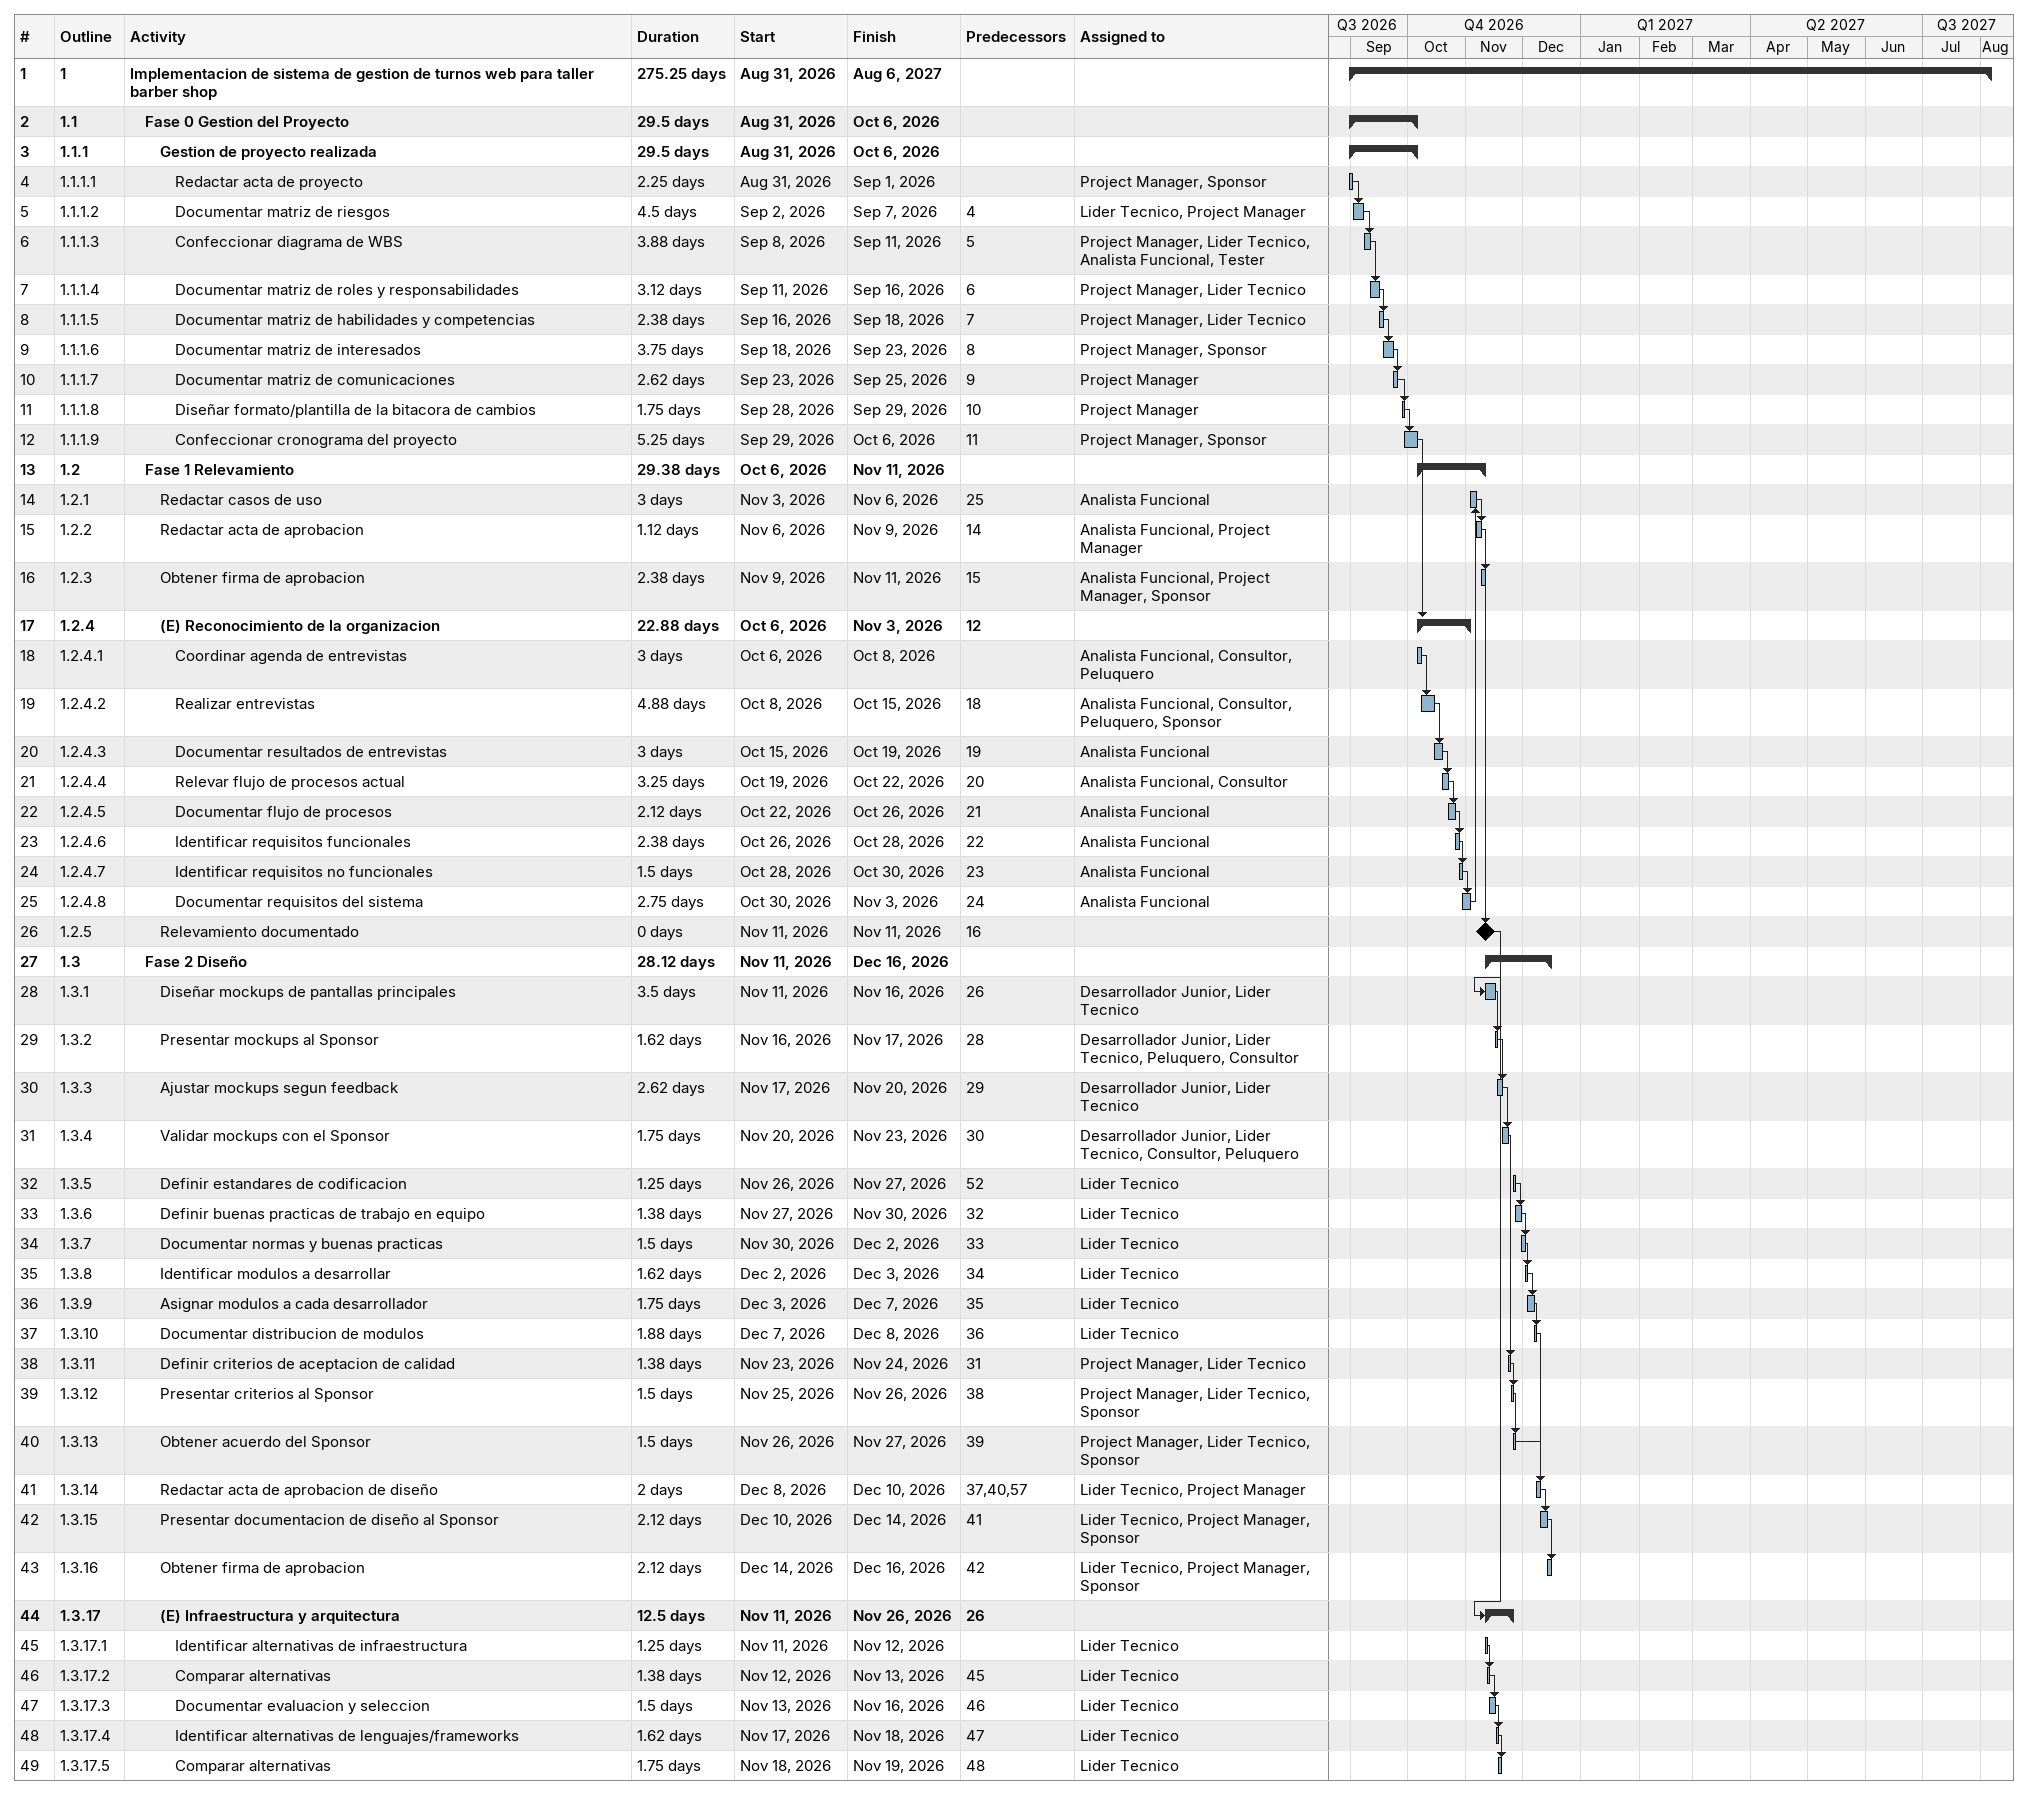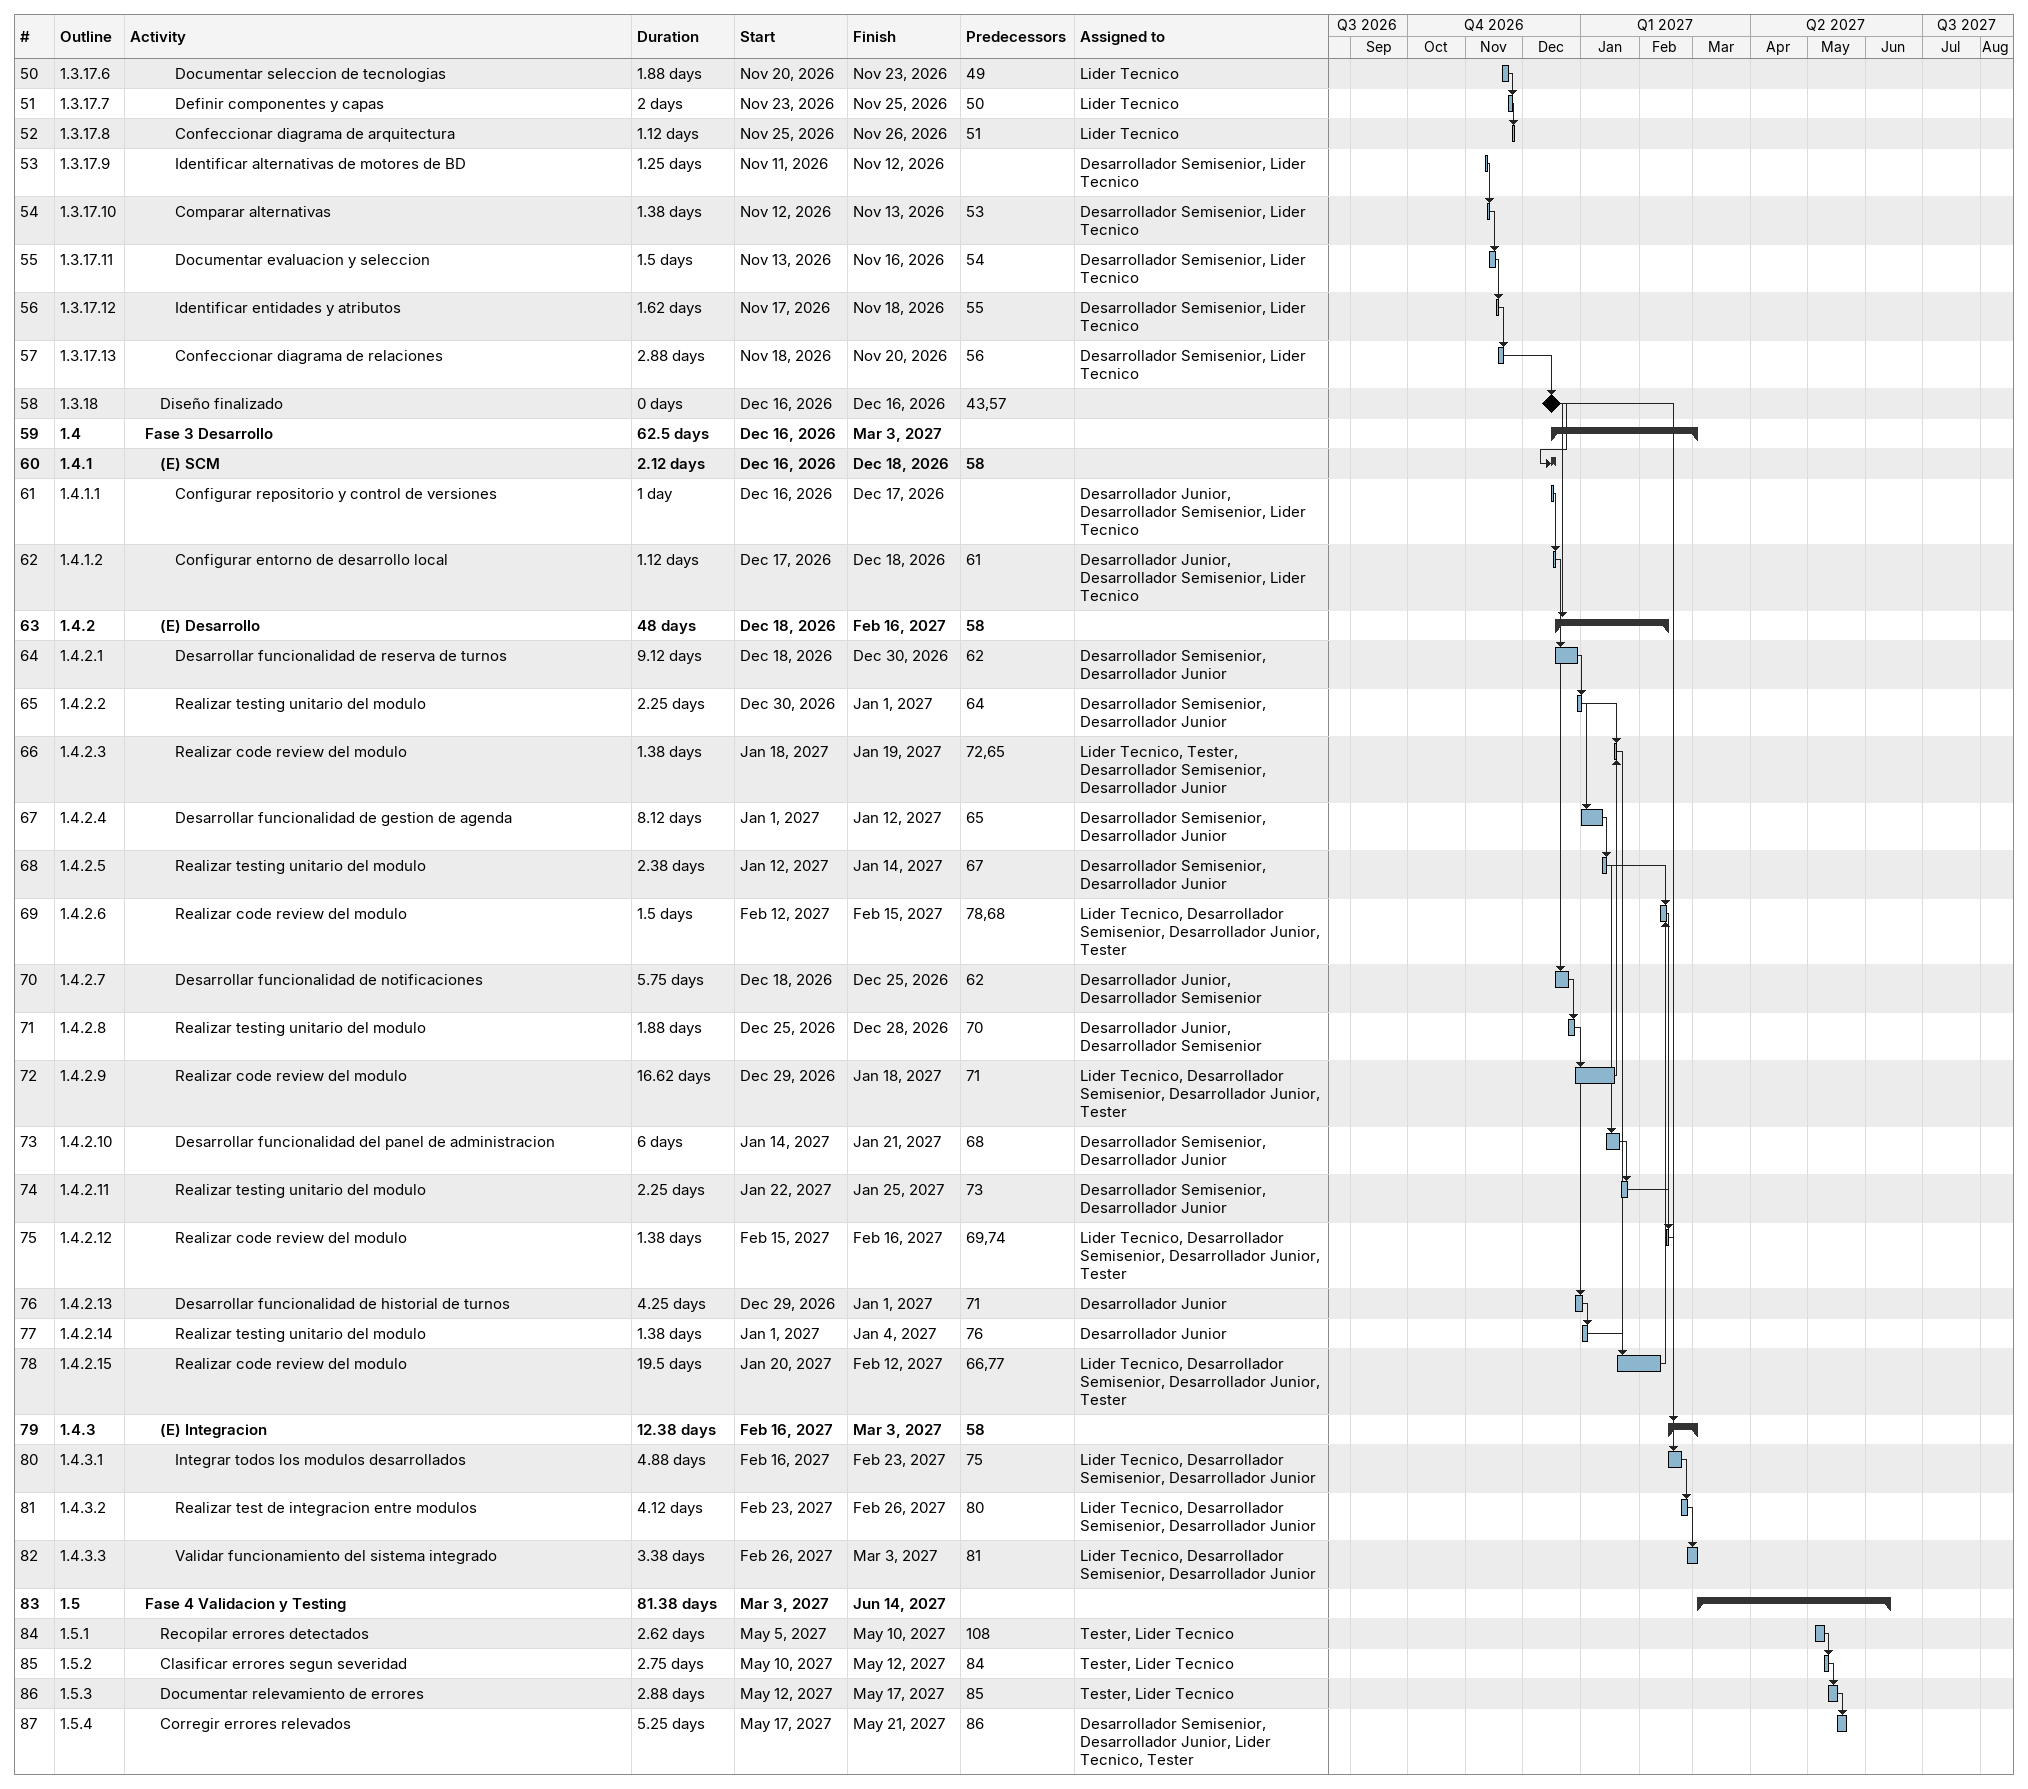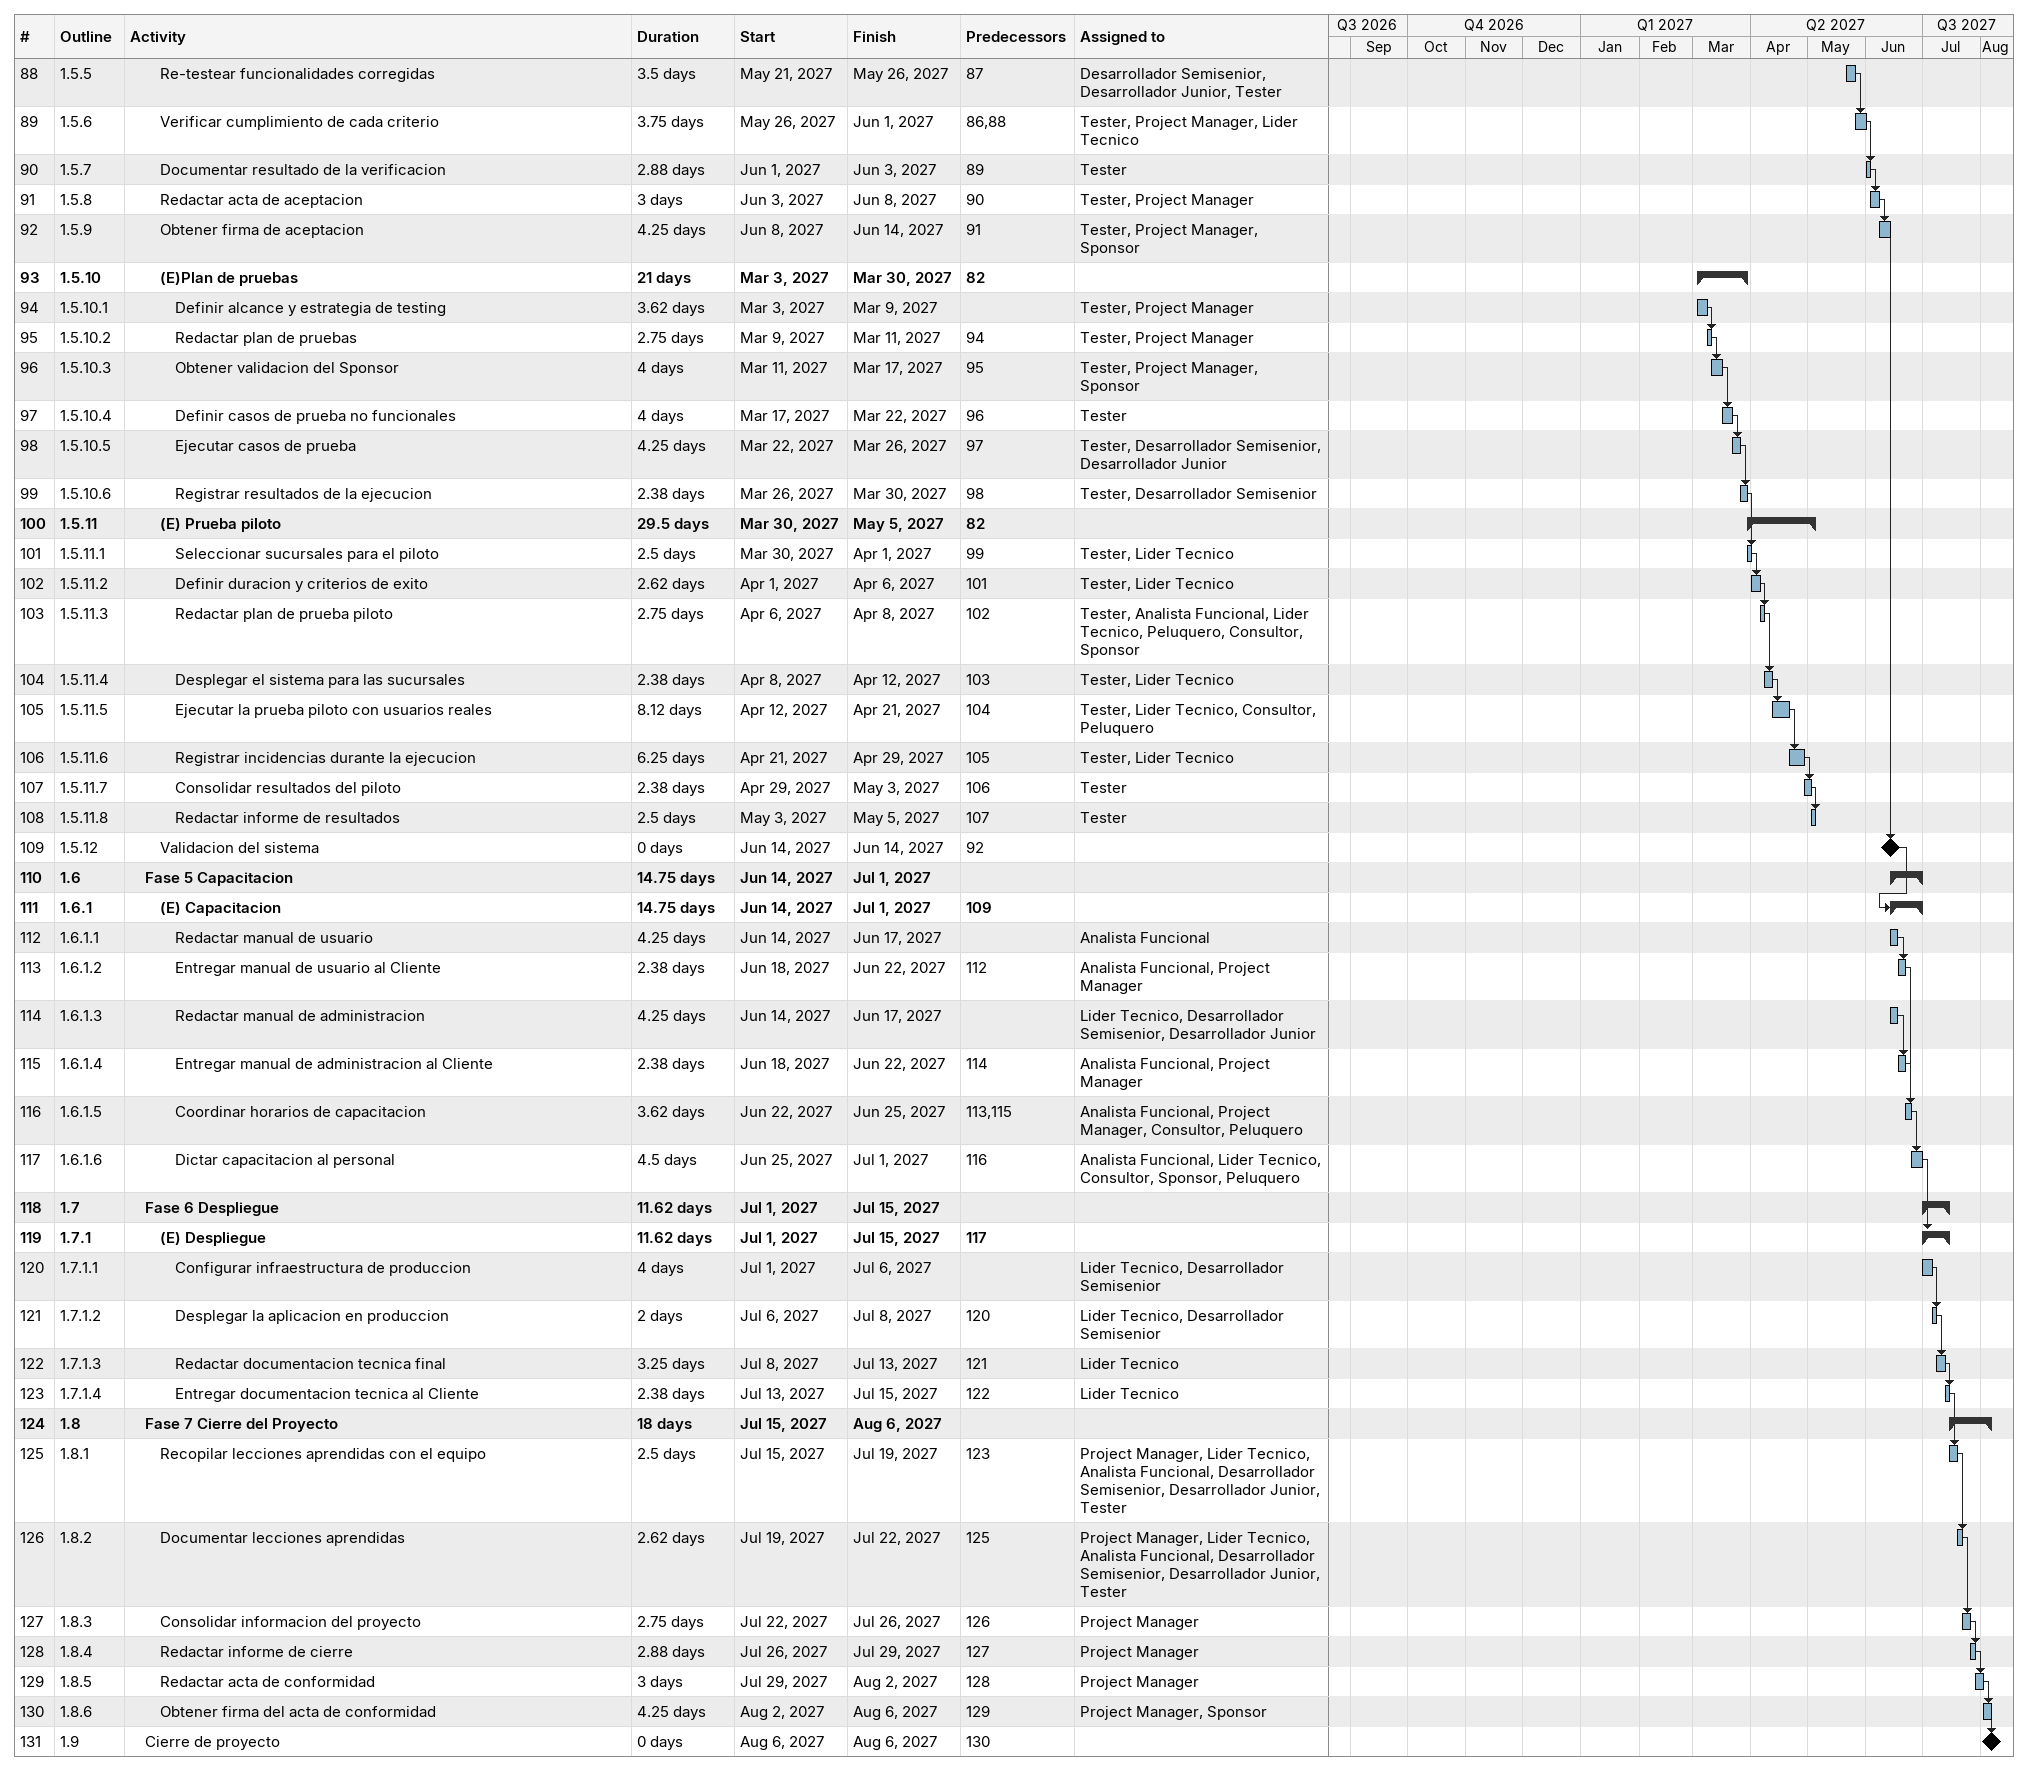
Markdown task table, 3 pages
| ID | WBS | Task | Duration | Start | Finish | Predecessors | Resources |
|---|---|---|---|---|---|---|---|
| 1 | 1 | **Implementacion de sistema de gestion de turnos web para taller barber shop** | 275.25d | 2026-08-31 | 2027-08-06 |  |  |
| 2 | 1.1 | **Fase 0 Gestion del Proyecto** | 29.5d | 2026-08-31 | 2026-10-06 |  |  |
| 3 | 1.1.1 | **Gestion de proyecto realizada** | 29.5d | 2026-08-31 | 2026-10-06 |  |  |
| 4 | 1.1.1.1 | Redactar acta de proyecto | 2.25d | 2026-08-31 | 2026-09-01 |  | Project Manager, Sponsor |
| 5 | 1.1.1.2 | Documentar matriz de riesgos | 4.5d | 2026-09-02 | 2026-09-07 | 4 | Lider Tecnico, Project Manager |
| 6 | 1.1.1.3 | Confeccionar diagrama de WBS | 3.88d | 2026-09-08 | 2026-09-11 | 5 | Project Manager, Lider Tecnico, Analista Funcional, Tester |
| 7 | 1.1.1.4 | Documentar matriz de roles y responsabilidades | 3.12d | 2026-09-11 | 2026-09-16 | 6 | Project Manager, Lider Tecnico |
| 8 | 1.1.1.5 | Documentar matriz de habilidades y competencias | 2.38d | 2026-09-16 | 2026-09-18 | 7 | Project Manager, Lider Tecnico |
| 9 | 1.1.1.6 | Documentar matriz de interesados | 3.75d | 2026-09-18 | 2026-09-23 | 8 | Project Manager, Sponsor |
| 10 | 1.1.1.7 | Documentar matriz de comunicaciones | 2.62d | 2026-09-23 | 2026-09-25 | 9 | Project Manager |
| 11 | 1.1.1.8 | Diseñar formato/plantilla de la bitacora de cambios | 1.75d | 2026-09-28 | 2026-09-29 | 10 | Project Manager |
| 12 | 1.1.1.9 | Confeccionar cronograma del proyecto | 5.25d | 2026-09-29 | 2026-10-06 | 11 | Project Manager, Sponsor |
| 13 | 1.2 | **Fase 1 Relevamiento** | 29.38d | 2026-10-06 | 2026-11-11 |  |  |
| 14 | 1.2.1 | Redactar casos de uso | 3d | 2026-11-03 | 2026-11-06 | 25 | Analista Funcional |
| 15 | 1.2.2 | Redactar acta de aprobacion | 1.12d | 2026-11-06 | 2026-11-09 | 14 | Analista Funcional, Project Manager |
| 16 | 1.2.3 | Obtener firma de aprobacion | 2.38d | 2026-11-09 | 2026-11-11 | 15 | Analista Funcional, Project Manager, Sponsor |
| 17 | 1.2.4 | **(E) Reconocimiento de la organizacion** | 22.88d | 2026-10-06 | 2026-11-03 | 12 |  |
| 18 | 1.2.4.1 | Coordinar agenda de entrevistas | 3d | 2026-10-06 | 2026-10-08 |  | Analista Funcional, Consultor, Peluquero |
| 19 | 1.2.4.2 | Realizar entrevistas | 4.88d | 2026-10-08 | 2026-10-15 | 18 | Analista Funcional, Consultor, Peluquero, Sponsor |
| 20 | 1.2.4.3 | Documentar resultados de entrevistas | 3d | 2026-10-15 | 2026-10-19 | 19 | Analista Funcional |
| 21 | 1.2.4.4 | Relevar flujo de procesos actual | 3.25d | 2026-10-19 | 2026-10-22 | 20 | Analista Funcional, Consultor |
| 22 | 1.2.4.5 | Documentar flujo de procesos | 2.12d | 2026-10-22 | 2026-10-26 | 21 | Analista Funcional |
| 23 | 1.2.4.6 | Identificar requisitos funcionales | 2.38d | 2026-10-26 | 2026-10-28 | 22 | Analista Funcional |
| 24 | 1.2.4.7 | Identificar requisitos no funcionales | 1.5d | 2026-10-28 | 2026-10-30 | 23 | Analista Funcional |
| 25 | 1.2.4.8 | Documentar requisitos del sistema | 2.75d | 2026-10-30 | 2026-11-03 | 24 | Analista Funcional |
| 26 | 1.2.5 | Relevamiento documentado | 0d | 2026-11-11 | 2026-11-11 | 16 |  |
| 27 | 1.3 | **Fase 2 Diseño** | 28.12d | 2026-11-11 | 2026-12-16 |  |  |
| 28 | 1.3.1 | Diseñar mockups de pantallas principales | 3.5d | 2026-11-11 | 2026-11-16 | 26 | Desarrollador Junior, Lider Tecnico |
| 29 | 1.3.2 | Presentar mockups al Sponsor | 1.62d | 2026-11-16 | 2026-11-17 | 28 | Desarrollador Junior, Lider Tecnico, Peluquero, Consultor |
| 30 | 1.3.3 | Ajustar mockups segun feedback | 2.62d | 2026-11-17 | 2026-11-20 | 29 | Desarrollador Junior, Lider Tecnico |
| 31 | 1.3.4 | Validar mockups con el Sponsor | 1.75d | 2026-11-20 | 2026-11-23 | 30 | Desarrollador Junior, Lider Tecnico, Consultor, Peluquero |
| 32 | 1.3.5 | Definir estandares de codificacion | 1.25d | 2026-11-26 | 2026-11-27 | 52 | Lider Tecnico |
| 33 | 1.3.6 | Definir buenas practicas de trabajo en equipo | 1.38d | 2026-11-27 | 2026-11-30 | 32 | Lider Tecnico |
| 34 | 1.3.7 | Documentar normas y buenas practicas | 1.5d | 2026-11-30 | 2026-12-02 | 33 | Lider Tecnico |
| 35 | 1.3.8 | Identificar modulos a desarrollar | 1.62d | 2026-12-02 | 2026-12-03 | 34 | Lider Tecnico |
| 36 | 1.3.9 | Asignar modulos a cada desarrollador | 1.75d | 2026-12-03 | 2026-12-07 | 35 | Lider Tecnico |
| 37 | 1.3.10 | Documentar distribucion de modulos | 1.88d | 2026-12-07 | 2026-12-08 | 36 | Lider Tecnico |
| 38 | 1.3.11 | Definir criterios de aceptacion de calidad | 1.38d | 2026-11-23 | 2026-11-24 | 31 | Project Manager, Lider Tecnico |
| 39 | 1.3.12 | Presentar criterios al Sponsor | 1.5d | 2026-11-25 | 2026-11-26 | 38 | Project Manager, Lider Tecnico, Sponsor |
| 40 | 1.3.13 | Obtener acuerdo del Sponsor | 1.5d | 2026-11-26 | 2026-11-27 | 39 | Project Manager, Lider Tecnico, Sponsor |
| 41 | 1.3.14 | Redactar acta de aprobacion de diseño | 2d | 2026-12-08 | 2026-12-10 | 37, 40, 57 | Lider Tecnico, Project Manager |
| 42 | 1.3.15 | Presentar documentacion de diseño al Sponsor | 2.12d | 2026-12-10 | 2026-12-14 | 41 | Lider Tecnico, Project Manager, Sponsor |
| 43 | 1.3.16 | Obtener firma de aprobacion | 2.12d | 2026-12-14 | 2026-12-16 | 42 | Lider Tecnico, Project Manager, Sponsor |
| 44 | 1.3.17 | **(E) Infraestructura y arquitectura** | 12.5d | 2026-11-11 | 2026-11-26 | 26 |  |
| 45 | 1.3.17.1 | Identificar alternativas de infraestructura | 1.25d | 2026-11-11 | 2026-11-12 |  | Lider Tecnico |
| 46 | 1.3.17.2 | Comparar alternativas | 1.38d | 2026-11-12 | 2026-11-13 | 45 | Lider Tecnico |
| 47 | 1.3.17.3 | Documentar evaluacion y seleccion | 1.5d | 2026-11-13 | 2026-11-16 | 46 | Lider Tecnico |
| 48 | 1.3.17.4 | Identificar alternativas de lenguajes/frameworks | 1.62d | 2026-11-17 | 2026-11-18 | 47 | Lider Tecnico |
| 49 | 1.3.17.5 | Comparar alternativas | 1.75d | 2026-11-18 | 2026-11-19 | 48 | Lider Tecnico |
| 50 | 1.3.17.6 | Documentar seleccion de tecnologias | 1.88d | 2026-11-20 | 2026-11-23 | 49 | Lider Tecnico |
| 51 | 1.3.17.7 | Definir componentes y capas | 2d | 2026-11-23 | 2026-11-25 | 50 | Lider Tecnico |
| 52 | 1.3.17.8 | Confeccionar diagrama de arquitectura | 1.12d | 2026-11-25 | 2026-11-26 | 51 | Lider Tecnico |
| 53 | 1.3.17.9 | Identificar alternativas de motores de BD | 1.25d | 2026-11-11 | 2026-11-12 |  | Desarrollador Semisenior, Lider Tecnico |
| 54 | 1.3.17.10 | Comparar alternativas | 1.38d | 2026-11-12 | 2026-11-13 | 53 | Desarrollador Semisenior, Lider Tecnico |
| 55 | 1.3.17.11 | Documentar evaluacion y seleccion | 1.5d | 2026-11-13 | 2026-11-16 | 54 | Desarrollador Semisenior, Lider Tecnico |
| 56 | 1.3.17.12 | Identificar entidades y atributos | 1.62d | 2026-11-17 | 2026-11-18 | 55 | Desarrollador Semisenior, Lider Tecnico |
| 57 | 1.3.17.13 | Confeccionar diagrama de relaciones | 2.88d | 2026-11-18 | 2026-11-20 | 56 | Desarrollador Semisenior, Lider Tecnico |
| 58 | 1.3.18 | Diseño finalizado | 0d | 2026-12-16 | 2026-12-16 | 43, 57 |  |
| 59 | 1.4 | **Fase 3 Desarrollo** | 62.5d | 2026-12-16 | 2027-03-03 |  |  |
| 60 | 1.4.1 | **(E) SCM** | 2.12d | 2026-12-16 | 2026-12-18 | 58 |  |
| 61 | 1.4.1.1 | Configurar repositorio y control de versiones | 1d | 2026-12-16 | 2026-12-17 |  | Desarrollador Junior, Desarrollador Semisenior, Lider Tecnico |
| 62 | 1.4.1.2 | Configurar entorno de desarrollo local | 1.12d | 2026-12-17 | 2026-12-18 | 61 | Desarrollador Junior, Desarrollador Semisenior, Lider Tecnico |
| 63 | 1.4.2 | **(E) Desarrollo** | 48d | 2026-12-18 | 2027-02-16 | 58 |  |
| 64 | 1.4.2.1 | Desarrollar funcionalidad de reserva de turnos | 9.12d | 2026-12-18 | 2026-12-30 | 62 | Desarrollador Semisenior, Desarrollador Junior |
| 65 | 1.4.2.2 | Realizar testing unitario del modulo | 2.25d | 2026-12-30 | 2027-01-01 | 64 | Desarrollador Semisenior, Desarrollador Junior |
| 66 | 1.4.2.3 | Realizar code review del modulo | 1.38d | 2027-01-18 | 2027-01-19 | 72, 65 | Lider Tecnico, Tester, Desarrollador Semisenior, Desarrollador Junior |
| 67 | 1.4.2.4 | Desarrollar funcionalidad de gestion de agenda | 8.12d | 2027-01-01 | 2027-01-12 | 65 | Desarrollador Semisenior, Desarrollador Junior |
| 68 | 1.4.2.5 | Realizar testing unitario del modulo | 2.38d | 2027-01-12 | 2027-01-14 | 67 | Desarrollador Semisenior, Desarrollador Junior |
| 69 | 1.4.2.6 | Realizar code review del modulo | 1.5d | 2027-02-12 | 2027-02-15 | 78, 68 | Lider Tecnico, Desarrollador Semisenior, Desarrollador Junior, Tester |
| 70 | 1.4.2.7 | Desarrollar funcionalidad de notificaciones | 5.75d | 2026-12-18 | 2026-12-25 | 62 | Desarrollador Junior, Desarrollador Semisenior |
| 71 | 1.4.2.8 | Realizar testing unitario del modulo | 1.88d | 2026-12-25 | 2026-12-28 | 70 | Desarrollador Junior, Desarrollador Semisenior |
| 72 | 1.4.2.9 | Realizar code review del modulo | 16.62d | 2026-12-29 | 2027-01-18 | 71 | Lider Tecnico, Desarrollador Semisenior, Desarrollador Junior, Tester |
| 73 | 1.4.2.10 | Desarrollar funcionalidad del panel de administracion | 6d | 2027-01-14 | 2027-01-21 | 68 | Desarrollador Semisenior, Desarrollador Junior |
| 74 | 1.4.2.11 | Realizar testing unitario del modulo | 2.25d | 2027-01-22 | 2027-01-25 | 73 | Desarrollador Semisenior, Desarrollador Junior |
| 75 | 1.4.2.12 | Realizar code review del modulo | 1.38d | 2027-02-15 | 2027-02-16 | 69, 74 | Lider Tecnico, Desarrollador Semisenior, Desarrollador Junior, Tester |
| 76 | 1.4.2.13 | Desarrollar funcionalidad de historial de turnos | 4.25d | 2026-12-29 | 2027-01-01 | 71 | Desarrollador Junior |
| 77 | 1.4.2.14 | Realizar testing unitario del modulo | 1.38d | 2027-01-01 | 2027-01-04 | 76 | Desarrollador Junior |
| 78 | 1.4.2.15 | Realizar code review del modulo | 19.5d | 2027-01-20 | 2027-02-12 | 66, 77 | Lider Tecnico, Desarrollador Semisenior, Desarrollador Junior, Tester |
| 79 | 1.4.3 | **(E) Integracion** | 12.38d | 2027-02-16 | 2027-03-03 | 58 |  |
| 80 | 1.4.3.1 | Integrar todos los modulos desarrollados | 4.88d | 2027-02-16 | 2027-02-23 | 75 | Lider Tecnico, Desarrollador Semisenior, Desarrollador Junior |
| 81 | 1.4.3.2 | Realizar test de integracion entre modulos | 4.12d | 2027-02-23 | 2027-02-26 | 80 | Lider Tecnico, Desarrollador Semisenior, Desarrollador Junior |
| 82 | 1.4.3.3 | Validar funcionamiento del sistema integrado | 3.38d | 2027-02-26 | 2027-03-03 | 81 | Lider Tecnico, Desarrollador Semisenior, Desarrollador Junior |
| 83 | 1.5 | **Fase 4 Validacion y Testing** | 81.38d | 2027-03-03 | 2027-06-14 |  |  |
| 84 | 1.5.1 | Recopilar errores detectados | 2.62d | 2027-05-05 | 2027-05-10 | 108 | Tester, Lider Tecnico |
| 85 | 1.5.2 | Clasificar errores segun severidad | 2.75d | 2027-05-10 | 2027-05-12 | 84 | Tester, Lider Tecnico |
| 86 | 1.5.3 | Documentar relevamiento de errores | 2.88d | 2027-05-12 | 2027-05-17 | 85 | Tester, Lider Tecnico |
| 87 | 1.5.4 | Corregir errores relevados | 5.25d | 2027-05-17 | 2027-05-21 | 86 | Desarrollador Semisenior, Desarrollador Junior, Lider Tecnico, Tester |
| 88 | 1.5.5 | Re-testear funcionalidades corregidas | 3.5d | 2027-05-21 | 2027-05-26 | 87 | Desarrollador Semisenior, Desarrollador Junior, Tester |
| 89 | 1.5.6 | Verificar cumplimiento de cada criterio | 3.75d | 2027-05-26 | 2027-06-01 | 86, 88 | Tester, Project Manager, Lider Tecnico |
| 90 | 1.5.7 | Documentar resultado de la verificacion | 2.88d | 2027-06-01 | 2027-06-03 | 89 | Tester |
| 91 | 1.5.8 | Redactar acta de aceptacion | 3d | 2027-06-03 | 2027-06-08 | 90 | Tester, Project Manager |
| 92 | 1.5.9 | Obtener firma de aceptacion | 4.25d | 2027-06-08 | 2027-06-14 | 91 | Tester, Project Manager, Sponsor |
| 93 | 1.5.10 | **(E)Plan de pruebas** | 21d | 2027-03-03 | 2027-03-30 | 82 |  |
| 94 | 1.5.10.1 | Definir alcance y estrategia de testing | 3.62d | 2027-03-03 | 2027-03-09 |  | Tester, Project Manager |
| 95 | 1.5.10.2 | Redactar plan de pruebas | 2.75d | 2027-03-09 | 2027-03-11 | 94 | Tester, Project Manager |
| 96 | 1.5.10.3 | Obtener validacion del Sponsor | 4d | 2027-03-11 | 2027-03-17 | 95 | Tester, Project Manager, Sponsor |
| 97 | 1.5.10.4 | Definir casos de prueba no funcionales | 4d | 2027-03-17 | 2027-03-22 | 96 | Tester |
| 98 | 1.5.10.5 | Ejecutar casos de prueba | 4.25d | 2027-03-22 | 2027-03-26 | 97 | Tester, Desarrollador Semisenior, Desarrollador Junior |
| 99 | 1.5.10.6 | Registrar resultados de la ejecucion | 2.38d | 2027-03-26 | 2027-03-30 | 98 | Tester, Desarrollador Semisenior |
| 100 | 1.5.11 | **(E) Prueba piloto** | 29.5d | 2027-03-30 | 2027-05-05 | 82 |  |
| 101 | 1.5.11.1 | Seleccionar sucursales para el piloto | 2.5d | 2027-03-30 | 2027-04-01 | 99 | Tester, Lider Tecnico |
| 102 | 1.5.11.2 | Definir duracion y criterios de exito | 2.62d | 2027-04-01 | 2027-04-06 | 101 | Tester, Lider Tecnico |
| 103 | 1.5.11.3 | Redactar plan de prueba piloto | 2.75d | 2027-04-06 | 2027-04-08 | 102 | Tester, Analista Funcional, Lider Tecnico, Peluquero, Consultor, Sponsor |
| 104 | 1.5.11.4 | Desplegar el sistema para las sucursales | 2.38d | 2027-04-08 | 2027-04-12 | 103 | Tester, Lider Tecnico |
| 105 | 1.5.11.5 | Ejecutar la prueba piloto con usuarios reales | 8.12d | 2027-04-12 | 2027-04-21 | 104 | Tester, Lider Tecnico, Consultor, Peluquero |
| 106 | 1.5.11.6 | Registrar incidencias durante la ejecucion | 6.25d | 2027-04-21 | 2027-04-29 | 105 | Tester, Lider Tecnico |
| 107 | 1.5.11.7 | Consolidar resultados del piloto | 2.38d | 2027-04-29 | 2027-05-03 | 106 | Tester |
| 108 | 1.5.11.8 | Redactar informe de resultados | 2.5d | 2027-05-03 | 2027-05-05 | 107 | Tester |
| 109 | 1.5.12 | Validacion del sistema | 0d | 2027-06-14 | 2027-06-14 | 92 |  |
| 110 | 1.6 | **Fase 5 Capacitacion** | 14.75d | 2027-06-14 | 2027-07-01 |  |  |
| 111 | 1.6.1 | **(E) Capacitacion** | 14.75d | 2027-06-14 | 2027-07-01 | 109 |  |
| 112 | 1.6.1.1 | Redactar manual de usuario | 4.25d | 2027-06-14 | 2027-06-17 |  | Analista Funcional |
| 113 | 1.6.1.2 | Entregar manual de usuario al Cliente | 2.38d | 2027-06-18 | 2027-06-22 | 112 | Analista Funcional, Project Manager |
| 114 | 1.6.1.3 | Redactar manual de administracion | 4.25d | 2027-06-14 | 2027-06-17 |  | Lider Tecnico, Desarrollador Semisenior, Desarrollador Junior |
| 115 | 1.6.1.4 | Entregar manual de administracion al Cliente | 2.38d | 2027-06-18 | 2027-06-22 | 114 | Analista Funcional, Project Manager |
| 116 | 1.6.1.5 | Coordinar horarios de capacitacion | 3.62d | 2027-06-22 | 2027-06-25 | 113, 115 | Analista Funcional, Project Manager, Consultor, Peluquero |
| 117 | 1.6.1.6 | Dictar capacitacion al personal | 4.5d | 2027-06-25 | 2027-07-01 | 116 | Analista Funcional, Lider Tecnico, Consultor, Sponsor, Peluquero |
| 118 | 1.7 | **Fase 6 Despliegue** | 11.62d | 2027-07-01 | 2027-07-15 |  |  |
| 119 | 1.7.1 | **(E) Despliegue** | 11.62d | 2027-07-01 | 2027-07-15 | 117 |  |
| 120 | 1.7.1.1 | Configurar infraestructura de produccion | 4d | 2027-07-01 | 2027-07-06 |  | Lider Tecnico, Desarrollador Semisenior |
| 121 | 1.7.1.2 | Desplegar la aplicacion en produccion | 2d | 2027-07-06 | 2027-07-08 | 120 | Lider Tecnico, Desarrollador Semisenior |
| 122 | 1.7.1.3 | Redactar documentacion tecnica final | 3.25d | 2027-07-08 | 2027-07-13 | 121 | Lider Tecnico |
| 123 | 1.7.1.4 | Entregar documentacion tecnica al Cliente | 2.38d | 2027-07-13 | 2027-07-15 | 122 | Lider Tecnico |
| 124 | 1.8 | **Fase 7 Cierre del Proyecto** | 18d | 2027-07-15 | 2027-08-06 |  |  |
| 125 | 1.8.1 | Recopilar lecciones aprendidas con el equipo | 2.5d | 2027-07-15 | 2027-07-19 | 123 | Project Manager, Lider Tecnico, Analista Funcional, Desarrollador Semisenior, Desarrollador Junior, Tester |
| 126 | 1.8.2 | Documentar lecciones aprendidas | 2.62d | 2027-07-19 | 2027-07-22 | 125 | Project Manager, Lider Tecnico, Analista Funcional, Desarrollador Semisenior, Desarrollador Junior, Tester |
| 127 | 1.8.3 | Consolidar informacion del proyecto | 2.75d | 2027-07-22 | 2027-07-26 | 126 | Project Manager |
| 128 | 1.8.4 | Redactar informe de cierre | 2.88d | 2027-07-26 | 2027-07-29 | 127 | Project Manager |
| 129 | 1.8.5 | Redactar acta de conformidad | 3d | 2027-07-29 | 2027-08-02 | 128 | Project Manager |
| 130 | 1.8.6 | Obtener firma del acta de conformidad | 4.25d | 2027-08-02 | 2027-08-06 | 129 | Project Manager, Sponsor |
| 131 | 1.9 | Cierre de proyecto | 0d | 2027-08-06 | 2027-08-06 | 130 |  |
